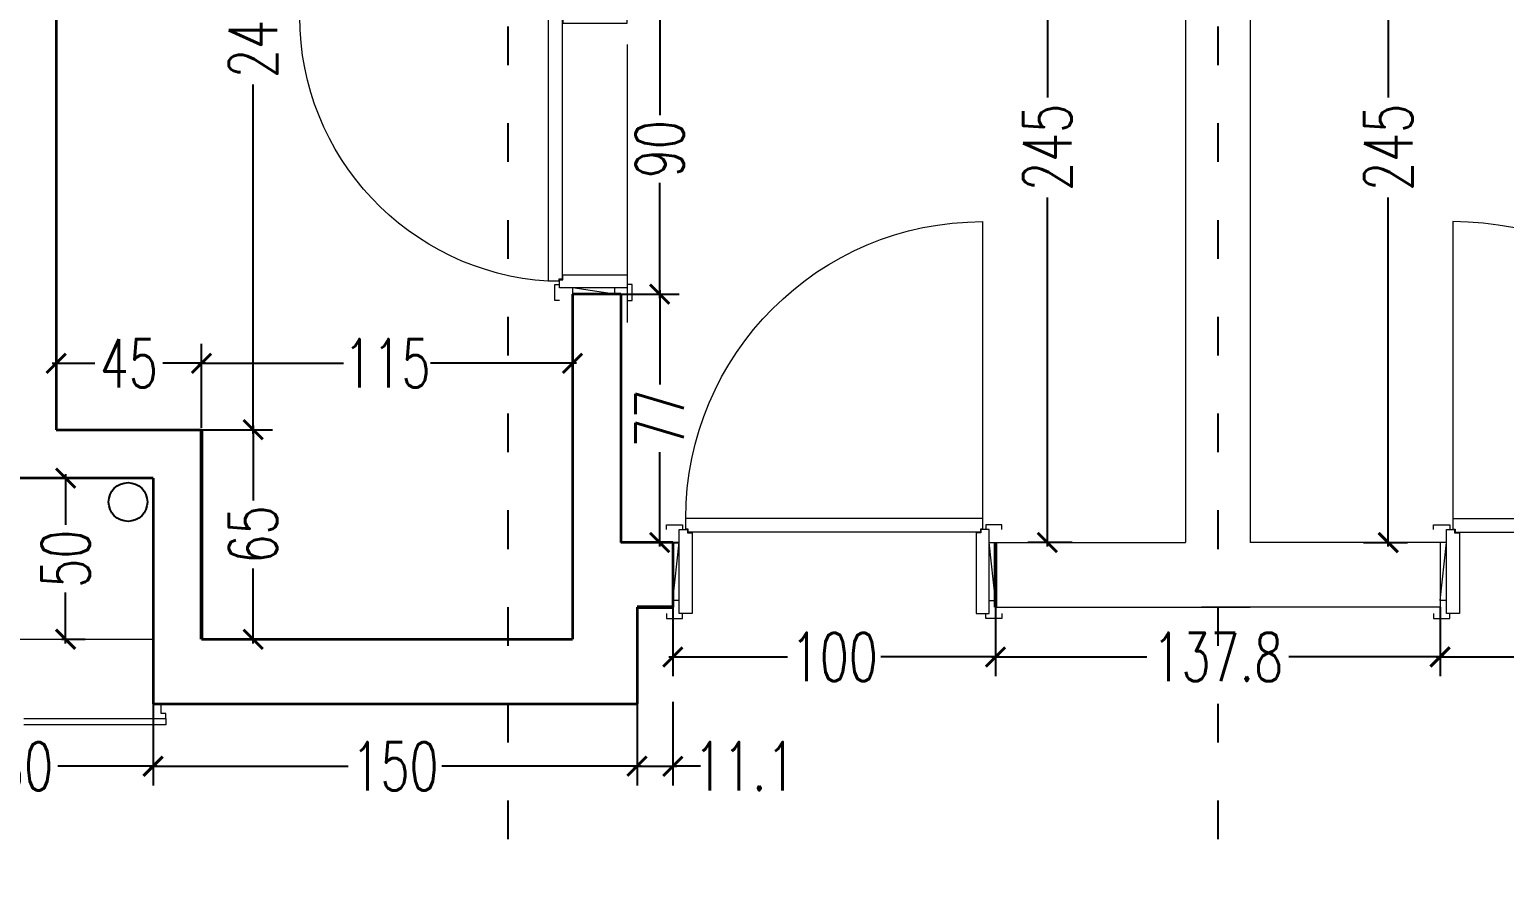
# Model space of a CAD drawing. Header units: centimetres. Extents: x -3207095 to 15275363, y -32656 to 4798027.
# Drawn here: x 698441.8 to 698899, y 4438967.9 to 4439228.7 of the extents above; entities that cross this region are included whole.
import ezdxf

# ---------------------------------------------------------------- set-up
doc = ezdxf.new("R2010")
doc.units = ezdxf.units.CM
doc.linetypes.add('ACAD_ISO03W100', pattern=[30, 12, -18])
doc.linetypes.add('DUZ', pattern=[500, 500])
doc.layers.get('0').update_dxf_attribs({"color": 1, "linetype": 'DUZ'})
doc.layers.add('DIM', color=1, linetype='DUZ')
doc.layers.add('TESİSAT', color=57, linetype='Continuous')
for name, color, linetype, lineweight in [('DUV', 220, 'Continuous', 50), ('DUVAR', 7, 'Continuous', 35), ('iç duvar', 7, 'Continuous', 50), ('KAPEN', 151, 'Continuous', 9)]:
    doc.layers.add(name, color=color, linetype=linetype, lineweight=lineweight)
doc.styles.add('DIM', font='ROMANSTW.SHX', dxfattribs={"width": 0.7})
doc.dimstyles.new('1_100', dxfattribs={"dimtxt": 15, "dimasz": 6, "dimexe": 6, "dimexo": 0, "dimgap": 2, "dimtad": 0, "dimdec": 1, "dimzin": 11, "dimdsep": 46, "dimtxsty": 'DIM', "dimblk": 'ARCHTICK', "dimcen": 3, "dimdle": 1.25, "dimclrt": 2, "dimadec": 0, "dimazin": 0, "dimtfac": 1.25, "dimtdec": 1, "dimtix": 1, "dimtofl": 0, "dimtmove": 1, "dimatfit": 3, "dimldrblk": 'ARCHTICK', "dimfxl": 20, "dimfxlon": 1, "dimtolj": 1, "dimtzin": 0, "dimarcsym": 0})

# ---------------------------------------------------------------- blocks, each defined once
blk = doc.blocks.new('new block')
at = {"layer": 'KAPEN'}
for p, q in [((105202.0528, 48261.8596), (105202.0198, 48261.8596)), ((105202.0528, 48261.8526), (105202.0528, 48261.8596)), ((105202.0628, 48261.8526), (105202.0528, 48261.8526)), ((105202.0628, 48261.0466), (105202.0628, 48261.8526)), ((105202.0528, 48261.0466), (105202.0628, 48261.0466)), ((105202.0528, 48261.0396), (105202.0528, 48261.0466)), ((105201.2498, 48261.0396), (105202.0528, 48261.0396))]:
    blk.add_line(p, q, dxfattribs=at)
for points in [[(105202.0548, 48261.9196), (105202.0398, 48261.9196), (105202.0398, 48261.8696), (105202.0548, 48261.8696)], [(105202.2648, 48261.9196), (105202.2798, 48261.9196), (105202.2798, 48261.8696), (105202.2648, 48261.8696)], [(105202.2248, 48261.8796), (105202.2248, 48261.8996), (105202.0948, 48261.8796), (105202.0948, 48261.8996)], [(105202.0198, 48261.0396), (105202.0198, 48261.8596)], [(105202.0548, 48260.9796), (105202.0398, 48260.9796), (105202.0398, 48261.0296), (105202.0548, 48261.0296)], [(105202.2248, 48261.0196), (105202.2248, 48260.9996), (105202.0948, 48261.0196), (105202.0948, 48260.9996)], [(105202.2648, 48260.9796), (105202.2798, 48260.9796), (105202.2798, 48261.0296), (105202.2648, 48261.0296)]]:
    blk.add_lwpolyline(points, dxfattribs=at)
for points in [[(105202.0548, 48261.8796), (105202.0548, 48261.8546), (105202.0648, 48261.8546), (105202.0648, 48261.8396), (105202.2648, 48261.8396), (105202.2648, 48261.8796)], [(105202.0548, 48261.0196), (105202.0548, 48261.0446), (105202.0648, 48261.0446), (105202.0648, 48261.0596), (105202.2648, 48261.0596), (105202.2648, 48261.0196)]]:
    blk.add_lwpolyline(points, close=True, dxfattribs=at)
blk.add_arc((105202.0715, 48261.0396), 0.8216, 93.6023, 180, dxfattribs=at)
blk = doc.blocks.new('K210')
for p, q in [((0.04, 0.985), (0.04, 0.032)), ((0.96, 0.032), (0.96, 0.065)), ((0.04, 0.032), (0.047, 0.032)), ((0.047, 0.032), (0.047, 0.022)), ((0.047, 0.022), (0.953, 0.022)), ((0.953, 0.032), (0.96, 0.032)), ((0.953, 0.022), (0.953, 0.032))]:
    blk.add_line(p, q)
for points in [[(0.04, 0.065), (0.96, 0.065)], [(-0.02, 0.03), (-0.02, 0.045), (0.03, 0.045), (0.03, 0.03)], [(1.02, 0.03), (1.02, 0.045), (0.97, 0.045), (0.97, 0.03)], [(0.02, -0.19), (0, -0.19), (0.02, -0.01), (0, -0.01)], [(0.98, -0.19), (1, -0.19), (0.98, -0.01), (1, -0.01)], [(-0.02, -0.23), (-0.02, -0.245), (0.03, -0.245), (0.03, -0.23)], [(1.02, -0.23), (1.02, -0.245), (0.97, -0.245), (0.97, -0.23)]]:
    blk.add_lwpolyline(points)
for points in [[(0.02, 0.03), (0.045, 0.03), (0.045, 0.02), (0.06, 0.02), (0.06, -0.23), (0.02, -0.23)], [(0.98, 0.03), (0.955, 0.03), (0.955, 0.02), (0.94, 0.02), (0.94, -0.23), (0.98, -0.23)]]:
    blk.add_lwpolyline(points, close=True)
blk.add_arc((0.04, 0.065), 0.92, 0, 90)
blk = doc.blocks.new('_ArchTick')
at = {"color": 0, "linetype": 'ByBlock', "const_width": 0.15}
blk.add_lwpolyline([(-0.5, -0.5), (0.5, 0.5)], dxfattribs=at)
blk = doc.blocks.new('*D5865')
at = {"layer": 'Defpoints', "color": 0, "linetype": 'Continuous', "lineweight": 5, "transparency": 16777216}
for p in [(698400.1, 4439019.58), (698480.1, 4439019.58), (698480.1, 4439000.23)]:
    blk.add_point(p, dxfattribs=at)
at = {"layer": 'DIM', "color": 0, "linetype": 'Continuous', "lineweight": -2, "transparency": 16777216}
for p, q in [((698400.1, 4439019.58), (698400.1, 4438994.23)), ((698480.1, 4439019.58), (698480.1, 4438994.23)), ((698398.85, 4439000.23), (698429.6, 4439000.23)), ((698481.35, 4439000.23), (698450.6, 4439000.23))]:
    blk.add_line(p, q, dxfattribs=at)
at = {"layer": 'DIM', "color": 0, "linetype": 'Continuous', "lineweight": -2, "transparency": 16777216, "xscale": 6, "yscale": 6, "zscale": 6, "rotation": 180}
blk.add_blockref('_ArchTick', (698400.1, 4439000.23), dxfattribs=at)
at = {"layer": 'DIM', "color": 0, "linetype": 'Continuous', "lineweight": -2, "transparency": 16777216, "xscale": 6, "yscale": 6, "zscale": 6}
blk.add_blockref('_ArchTick', (698480.1, 4439000.23), dxfattribs=at)
at = {"layer": 'DIM', "color": 2, "linetype": 'Continuous', "lineweight": 5, "transparency": 16777216, "insert": (698440.1, 4439000.23), "char_height": 15, "attachment_point": 5, "style": 'DIM'}
blk.add_mtext('\\A1;80', dxfattribs=at)
blk = doc.blocks.new('*D5866')
at = {"layer": 'Defpoints', "color": 0, "linetype": 'Continuous', "lineweight": 5, "transparency": 16777216}
for p in [(698480.1, 4439019.58), (698630.1, 4439019.58), (698630.1, 4439000.23)]:
    blk.add_point(p, dxfattribs=at)
at = {"layer": 'DIM', "color": 0, "linetype": 'Continuous', "lineweight": -2, "transparency": 16777216}
for p, q in [((698480.1, 4439019.58), (698480.1, 4438994.23)), ((698630.1, 4439019.58), (698630.1, 4438994.23)), ((698478.85, 4439000.23), (698540.6, 4439000.23)), ((698631.35, 4439000.23), (698569.6, 4439000.23))]:
    blk.add_line(p, q, dxfattribs=at)
at = {"layer": 'DIM', "color": 0, "linetype": 'Continuous', "lineweight": -2, "transparency": 16777216, "xscale": 6, "yscale": 6, "zscale": 6, "rotation": 180}
blk.add_blockref('_ArchTick', (698480.1, 4439000.23), dxfattribs=at)
at = {"layer": 'DIM', "color": 0, "linetype": 'Continuous', "lineweight": -2, "transparency": 16777216, "xscale": 6, "yscale": 6, "zscale": 6}
blk.add_blockref('_ArchTick', (698630.1, 4439000.23), dxfattribs=at)
at = {"layer": 'DIM', "color": 2, "linetype": 'Continuous', "lineweight": 5, "transparency": 16777216, "insert": (698555.1, 4439000.23), "char_height": 15, "attachment_point": 5, "style": 'DIM'}
blk.add_mtext('\\A1;150', dxfattribs=at)
blk = doc.blocks.new('*D5870')
at = {"layer": 'Defpoints', "color": 0, "linetype": 'Continuous', "lineweight": 5, "transparency": 16777216}
for p in [(698451.72, 4439089.58), (698453.01, 4439089.58), (698451.72, 4439039.58)]:
    blk.add_point(p, dxfattribs=at)
at = {"layer": 'DIM', "color": 0, "linetype": 'Continuous', "lineweight": -2, "transparency": 16777216}
for p, q in [((698451.72, 4439089.58), (698459.01, 4439089.58)), ((698453.01, 4439090.83), (698453.01, 4439075.08)), ((698453.01, 4439038.33), (698453.01, 4439054.08)), ((698451.72, 4439039.58), (698459.01, 4439039.58))]:
    blk.add_line(p, q, dxfattribs=at)
at = {"layer": 'DIM', "color": 0, "linetype": 'Continuous', "lineweight": -2, "transparency": 16777216, "xscale": 6, "yscale": 6, "zscale": 6}
for p, rotation in [((698453.01, 4439089.58), 90), ((698453.01, 4439039.58), 270)]:
    blk.add_blockref('_ArchTick', p, dxfattribs=dict(at, rotation=rotation))
at = {"layer": 'DIM', "color": 2, "linetype": 'Continuous', "lineweight": 5, "transparency": 16777216, "insert": (698453.01, 4439064.58), "char_height": 15, "attachment_point": 5, "rotation": 90, "style": 'DIM'}
blk.add_mtext('\\A1;50', dxfattribs=at)
blk = doc.blocks.new('*D5404')
at = {"layer": 'Defpoints', "color": 0, "linetype": 'Continuous', "lineweight": 5, "transparency": 16777216}
for p in [(698757.27, 4439314.58), (698764.96, 4439314.58), (698764.96, 4439069.58)]:
    blk.add_point(p, dxfattribs=at)
at = {"layer": 'DIM', "color": 0, "linetype": 'Continuous', "lineweight": -2, "transparency": 16777216}
for p, q in [((698764.96, 4439314.58), (698751.27, 4439314.58)), ((698757.27, 4439315.83), (698757.27, 4439207.58)), ((698757.27, 4439068.33), (698757.27, 4439176.58)), ((698764.96, 4439069.58), (698751.27, 4439069.58))]:
    blk.add_line(p, q, dxfattribs=at)
at = {"layer": 'DIM', "color": 0, "linetype": 'Continuous', "lineweight": -2, "transparency": 16777216, "xscale": 6, "yscale": 6, "zscale": 6}
for p, rotation in [((698757.27, 4439314.58), 90), ((698757.27, 4439069.58), 270)]:
    blk.add_blockref('_ArchTick', p, dxfattribs=dict(at, rotation=rotation))
at = {"layer": 'DIM', "color": 2, "linetype": 'Continuous', "lineweight": 5, "transparency": 16777216, "insert": (698757.27, 4439192.08), "char_height": 15, "attachment_point": 5, "rotation": 90, "style": 'DIM'}
blk.add_mtext('\\A1;245', dxfattribs=at)
blk = doc.blocks.new('*D5409')
at = {"layer": 'Defpoints', "color": 0, "linetype": 'Continuous', "lineweight": 5, "transparency": 16777216}
for p in [(698625.1, 4439146.58), (698637.14, 4439146.58), (698625.1, 4439069.58)]:
    blk.add_point(p, dxfattribs=at)
at = {"layer": 'DIM', "color": 0, "linetype": 'Continuous', "lineweight": -2, "transparency": 16777216}
for p, q in [((698625.1, 4439146.58), (698643.14, 4439146.58)), ((698637.14, 4439147.83), (698637.14, 4439118.58)), ((698637.14, 4439068.33), (698637.14, 4439097.58)), ((698625.1, 4439069.58), (698643.14, 4439069.58))]:
    blk.add_line(p, q, dxfattribs=at)
at = {"layer": 'DIM', "color": 0, "linetype": 'Continuous', "lineweight": -2, "transparency": 16777216, "xscale": 6, "yscale": 6, "zscale": 6}
for p, rotation in [((698637.14, 4439146.58), 90), ((698637.14, 4439069.58), 270)]:
    blk.add_blockref('_ArchTick', p, dxfattribs=dict(at, rotation=rotation))
at = {"layer": 'DIM', "color": 2, "linetype": 'Continuous', "lineweight": 5, "transparency": 16777216, "insert": (698637.14, 4439108.08), "char_height": 15, "attachment_point": 5, "rotation": 90, "style": 'DIM'}
blk.add_mtext('\\A1;77', dxfattribs=at)
blk = doc.blocks.new('*D5410')
at = {"layer": 'Defpoints', "color": 0, "linetype": 'Continuous', "lineweight": 5, "transparency": 16777216}
for p in [(698625.1, 4439236.58), (698637.14, 4439236.58), (698625.1, 4439146.58)]:
    blk.add_point(p, dxfattribs=at)
at = {"layer": 'DIM', "color": 0, "linetype": 'Continuous', "lineweight": -2, "transparency": 16777216}
for p, q in [((698625.1, 4439236.58), (698643.14, 4439236.58)), ((698637.14, 4439237.83), (698637.14, 4439202.08)), ((698637.14, 4439145.33), (698637.14, 4439181.08)), ((698625.1, 4439146.58), (698643.14, 4439146.58))]:
    blk.add_line(p, q, dxfattribs=at)
at = {"layer": 'DIM', "color": 0, "linetype": 'Continuous', "lineweight": -2, "transparency": 16777216, "xscale": 6, "yscale": 6, "zscale": 6}
for p, rotation in [((698637.14, 4439236.58), 90), ((698637.14, 4439146.58), 270)]:
    blk.add_blockref('_ArchTick', p, dxfattribs=dict(at, rotation=rotation))
at = {"layer": 'DIM', "color": 2, "linetype": 'Continuous', "lineweight": 5, "transparency": 16777216, "insert": (698637.14, 4439191.58), "char_height": 15, "attachment_point": 5, "rotation": 90, "style": 'DIM'}
blk.add_mtext('\\A1;90', dxfattribs=at)
blk = doc.blocks.new('*D5418')
at = {"layer": 'Defpoints', "color": 0, "linetype": 'Continuous', "lineweight": 5, "transparency": 16777216}
for p in [(698855.24, 4439314.58), (698862.92, 4439314.58), (698855.24, 4439069.58)]:
    blk.add_point(p, dxfattribs=at)
at = {"layer": 'DIM', "color": 0, "linetype": 'Continuous', "lineweight": -2, "transparency": 16777216}
for p, q in [((698855.24, 4439314.58), (698868.92, 4439314.58)), ((698862.92, 4439315.83), (698862.92, 4439207.58)), ((698862.92, 4439068.33), (698862.92, 4439176.58)), ((698855.24, 4439069.58), (698868.92, 4439069.58))]:
    blk.add_line(p, q, dxfattribs=at)
at = {"layer": 'DIM', "color": 0, "linetype": 'Continuous', "lineweight": -2, "transparency": 16777216, "xscale": 6, "yscale": 6, "zscale": 6}
for p, rotation in [((698862.92, 4439314.58), 90), ((698862.92, 4439069.58), 270)]:
    blk.add_blockref('_ArchTick', p, dxfattribs=dict(at, rotation=rotation))
at = {"layer": 'DIM', "color": 2, "linetype": 'Continuous', "lineweight": 5, "transparency": 16777216, "insert": (698862.92, 4439192.08), "char_height": 15, "attachment_point": 5, "rotation": 90, "style": 'DIM'}
blk.add_mtext('\\A1;245', dxfattribs=at)
blk = doc.blocks.new('*D5016')
at = {"layer": 'Defpoints', "color": 0, "linetype": 'Continuous', "lineweight": 5, "transparency": 16777216}
for p in [(698630.1, 4439027.93), (698641.21, 4439028.13), (698641.21, 4439000.23)]:
    blk.add_point(p, dxfattribs=at)
at = {"layer": 'DIM', "color": 0, "linetype": 'Continuous', "lineweight": -2, "transparency": 16777216}
for p, q in [((698630.1, 4439020.23), (698630.1, 4438994.23)), ((698641.21, 4439020.23), (698641.21, 4438994.23)), ((698628.85, 4439000.23), (698642.46, 4439000.23)), ((698649.75, 4439000.23), (698641.21, 4439000.23))]:
    blk.add_line(p, q, dxfattribs=at)
at = {"layer": 'DIM', "color": 0, "linetype": 'Continuous', "lineweight": -2, "transparency": 16777216, "xscale": 6, "yscale": 6, "zscale": 6, "rotation": 180}
blk.add_blockref('_ArchTick', (698630.1, 4439000.23), dxfattribs=at)
at = {"layer": 'DIM', "color": 0, "linetype": 'Continuous', "lineweight": -2, "transparency": 16777216, "xscale": 6, "yscale": 6, "zscale": 6}
blk.add_blockref('_ArchTick', (698641.21, 4439000.23), dxfattribs=at)
at = {"layer": 'DIM', "color": 2, "linetype": 'Continuous', "lineweight": 5, "transparency": 16777216, "insert": (698663.5, 4439000.23), "char_height": 15, "attachment_point": 5, "style": 'DIM'}
blk.add_mtext('\\A1;11.1', dxfattribs=at)
blk = doc.blocks.new('*D5017')
at = {"layer": 'Defpoints', "color": 0, "linetype": 'Continuous', "lineweight": 5, "transparency": 16777216}
for p in [(698741.21, 4439049.58), (698878.99, 4439049.58), (698741.21, 4439034.13)]:
    blk.add_point(p, dxfattribs=at)
at = {"layer": 'DIM', "color": 0, "linetype": 'Continuous', "lineweight": -2, "transparency": 16777216}
for p, q in [((698741.21, 4439049.58), (698741.21, 4439028.13)), ((698878.99, 4439049.58), (698878.99, 4439028.13)), ((698739.96, 4439034.13), (698788.1, 4439034.13)), ((698880.24, 4439034.13), (698832.1, 4439034.13))]:
    blk.add_line(p, q, dxfattribs=at)
at = {"layer": 'DIM', "color": 0, "linetype": 'Continuous', "lineweight": -2, "transparency": 16777216, "xscale": 6, "yscale": 6, "zscale": 6, "rotation": 180}
blk.add_blockref('_ArchTick', (698741.21, 4439034.13), dxfattribs=at)
at = {"layer": 'DIM', "color": 0, "linetype": 'Continuous', "lineweight": -2, "transparency": 16777216, "xscale": 6, "yscale": 6, "zscale": 6}
blk.add_blockref('_ArchTick', (698878.99, 4439034.13), dxfattribs=at)
at = {"layer": 'DIM', "color": 2, "linetype": 'Continuous', "lineweight": 5, "transparency": 16777216, "insert": (698810.1, 4439034.13), "char_height": 15, "attachment_point": 5, "style": 'DIM'}
blk.add_mtext('\\A1;137.8', dxfattribs=at)
blk = doc.blocks.new('*D5018')
at = {"layer": 'Defpoints', "color": 0, "linetype": 'Continuous', "lineweight": 5, "transparency": 16777216}
for p in [(698641.21, 4439049.58), (698741.21, 4439049.58), (698641.21, 4439034.13)]:
    blk.add_point(p, dxfattribs=at)
at = {"layer": 'DIM', "color": 0, "linetype": 'Continuous', "lineweight": -2, "transparency": 16777216}
for p, q in [((698641.21, 4439049.58), (698641.21, 4439028.13)), ((698741.21, 4439049.58), (698741.21, 4439028.13)), ((698639.96, 4439034.13), (698676.71, 4439034.13)), ((698742.46, 4439034.13), (698705.71, 4439034.13))]:
    blk.add_line(p, q, dxfattribs=at)
at = {"layer": 'DIM', "color": 0, "linetype": 'Continuous', "lineweight": -2, "transparency": 16777216, "xscale": 6, "yscale": 6, "zscale": 6, "rotation": 180}
blk.add_blockref('_ArchTick', (698641.21, 4439034.13), dxfattribs=at)
at = {"layer": 'DIM', "color": 0, "linetype": 'Continuous', "lineweight": -2, "transparency": 16777216, "xscale": 6, "yscale": 6, "zscale": 6}
blk.add_blockref('_ArchTick', (698741.21, 4439034.13), dxfattribs=at)
at = {"layer": 'DIM', "color": 2, "linetype": 'Continuous', "lineweight": 5, "transparency": 16777216, "insert": (698691.21, 4439034.13), "char_height": 15, "attachment_point": 5, "style": 'DIM'}
blk.add_mtext('\\A1;100', dxfattribs=at)
blk = doc.blocks.new('*D5020')
at = {"layer": 'Defpoints', "color": 0, "linetype": 'Continuous', "lineweight": 5, "transparency": 16777216}
for p in [(698878.99, 4439049.58), (698978.99, 4439049.58), (698978.99, 4439034.13)]:
    blk.add_point(p, dxfattribs=at)
at = {"layer": 'DIM', "color": 0, "linetype": 'Continuous', "lineweight": -2, "transparency": 16777216}
for p, q in [((698878.99, 4439049.58), (698878.99, 4439028.13)), ((698978.99, 4439049.58), (698978.99, 4439028.13)), ((698877.74, 4439034.13), (698914.49, 4439034.13)), ((698980.24, 4439034.13), (698943.49, 4439034.13))]:
    blk.add_line(p, q, dxfattribs=at)
at = {"layer": 'DIM', "color": 0, "linetype": 'Continuous', "lineweight": -2, "transparency": 16777216, "xscale": 6, "yscale": 6, "zscale": 6, "rotation": 180}
blk.add_blockref('_ArchTick', (698878.99, 4439034.13), dxfattribs=at)
at = {"layer": 'DIM', "color": 0, "linetype": 'Continuous', "lineweight": -2, "transparency": 16777216, "xscale": 6, "yscale": 6, "zscale": 6}
blk.add_blockref('_ArchTick', (698978.99, 4439034.13), dxfattribs=at)
at = {"layer": 'DIM', "color": 2, "linetype": 'Continuous', "lineweight": 5, "transparency": 16777216, "insert": (698928.99, 4439034.13), "char_height": 15, "attachment_point": 5, "style": 'DIM'}
blk.add_mtext('\\A1;100', dxfattribs=at)
blk = doc.blocks.new('*D5059')
at = {"layer": 'Defpoints', "color": 0, "linetype": 'Continuous', "lineweight": 5, "transparency": 16777216}
for p in [(698495.1, 4439125.16), (698450.1, 4439104.58), (698495.1, 4439104.58)]:
    blk.add_point(p, dxfattribs=at)
at = {"layer": 'DIM', "color": 0, "linetype": 'Continuous', "lineweight": -2, "transparency": 16777216}
for p, q in [((698450.1, 4439105.16), (698450.1, 4439131.16)), ((698495.1, 4439105.16), (698495.1, 4439131.16)), ((698448.85, 4439125.16), (698462.1, 4439125.16)), ((698496.35, 4439125.16), (698483.1, 4439125.16))]:
    blk.add_line(p, q, dxfattribs=at)
at = {"layer": 'DIM', "color": 0, "linetype": 'Continuous', "lineweight": -2, "transparency": 16777216, "xscale": 6, "yscale": 6, "zscale": 6, "rotation": 180}
blk.add_blockref('_ArchTick', (698450.1, 4439125.16), dxfattribs=at)
at = {"layer": 'DIM', "color": 0, "linetype": 'Continuous', "lineweight": -2, "transparency": 16777216, "xscale": 6, "yscale": 6, "zscale": 6}
blk.add_blockref('_ArchTick', (698495.1, 4439125.16), dxfattribs=at)
at = {"layer": 'DIM', "color": 2, "linetype": 'Continuous', "lineweight": 5, "transparency": 16777216, "insert": (698472.6, 4439125.16), "char_height": 15, "attachment_point": 5, "style": 'DIM'}
blk.add_mtext('\\A1;45', dxfattribs=at)
blk = doc.blocks.new('*D5060')
at = {"layer": 'Defpoints', "color": 0, "linetype": 'Continuous', "lineweight": 5, "transparency": 16777216}
for p in [(698610.1, 4439125.16), (698495.1, 4439104.58), (698610.1, 4439104.58)]:
    blk.add_point(p, dxfattribs=at)
at = {"layer": 'DIM', "color": 0, "linetype": 'Continuous', "lineweight": -2, "transparency": 16777216}
for p, q in [((698495.1, 4439105.16), (698495.1, 4439131.16)), ((698610.1, 4439105.16), (698610.1, 4439131.16)), ((698493.85, 4439125.16), (698539.1, 4439125.16)), ((698611.35, 4439125.16), (698566.1, 4439125.16))]:
    blk.add_line(p, q, dxfattribs=at)
at = {"layer": 'DIM', "color": 0, "linetype": 'Continuous', "lineweight": -2, "transparency": 16777216, "xscale": 6, "yscale": 6, "zscale": 6, "rotation": 180}
blk.add_blockref('_ArchTick', (698495.1, 4439125.16), dxfattribs=at)
at = {"layer": 'DIM', "color": 0, "linetype": 'Continuous', "lineweight": -2, "transparency": 16777216, "xscale": 6, "yscale": 6, "zscale": 6}
blk.add_blockref('_ArchTick', (698610.1, 4439125.16), dxfattribs=at)
at = {"layer": 'DIM', "color": 2, "linetype": 'Continuous', "lineweight": 5, "transparency": 16777216, "insert": (698552.6, 4439125.16), "char_height": 15, "attachment_point": 5, "style": 'DIM'}
blk.add_mtext('\\A1;115', dxfattribs=at)
blk = doc.blocks.new('*D5061')
at = {"layer": 'Defpoints', "color": 0, "linetype": 'Continuous', "lineweight": 5, "transparency": 16777216}
for p in [(698495.1, 4439104.58), (698511.11, 4439104.58), (698495.1, 4439039.58)]:
    blk.add_point(p, dxfattribs=at)
at = {"layer": 'DIM', "color": 0, "linetype": 'Continuous', "lineweight": -2, "transparency": 16777216}
for p, q in [((698495.1, 4439104.58), (698517.11, 4439104.58)), ((698511.11, 4439105.83), (698511.11, 4439082.58)), ((698511.11, 4439038.33), (698511.11, 4439061.58)), ((698495.1, 4439039.58), (698517.11, 4439039.58))]:
    blk.add_line(p, q, dxfattribs=at)
at = {"layer": 'DIM', "color": 0, "linetype": 'Continuous', "lineweight": -2, "transparency": 16777216, "xscale": 6, "yscale": 6, "zscale": 6}
for p, rotation in [((698511.11, 4439104.58), 90), ((698511.11, 4439039.58), 270)]:
    blk.add_blockref('_ArchTick', p, dxfattribs=dict(at, rotation=rotation))
at = {"layer": 'DIM', "color": 2, "linetype": 'Continuous', "lineweight": 5, "transparency": 16777216, "insert": (698511.11, 4439072.08), "char_height": 15, "attachment_point": 5, "rotation": 90, "style": 'DIM'}
blk.add_mtext('\\A1;65', dxfattribs=at)
blk = doc.blocks.new('*D5062')
at = {"layer": 'Defpoints', "color": 0, "linetype": 'Continuous', "lineweight": 5, "transparency": 16777216}
for p in [(698495.1, 4439349.58), (698511.11, 4439349.58), (698495.1, 4439104.58)]:
    blk.add_point(p, dxfattribs=at)
at = {"layer": 'DIM', "color": 0, "linetype": 'Continuous', "lineweight": -2, "transparency": 16777216}
for p, q in [((698511.11, 4439350.83), (698511.11, 4439242.58)), ((698495.1, 4439349.58), (698517.11, 4439349.58)), ((698511.11, 4439103.33), (698511.11, 4439211.58)), ((698495.1, 4439104.58), (698517.11, 4439104.58))]:
    blk.add_line(p, q, dxfattribs=at)
at = {"layer": 'DIM', "color": 0, "linetype": 'Continuous', "lineweight": -2, "transparency": 16777216, "xscale": 6, "yscale": 6, "zscale": 6}
for p, rotation in [((698511.11, 4439349.58), 90), ((698511.11, 4439104.58), 270)]:
    blk.add_blockref('_ArchTick', p, dxfattribs=dict(at, rotation=rotation))
at = {"layer": 'DIM', "color": 2, "linetype": 'Continuous', "lineweight": 5, "transparency": 16777216, "insert": (698511.11, 4439227.08), "char_height": 15, "attachment_point": 5, "rotation": 90, "style": 'DIM'}
blk.add_mtext('\\A1;245', dxfattribs=at)

msp = doc.modelspace()

# ---------------------------------------------------------------- linework, layer by layer
at = {"color": 232, "linetype": 'ACAD_ISO03W100'}
for p, q in [((698590.1, 4439979.58), (698590.1, 4436849.58)), ((698810.1, 4439979.58), (698810.1, 4436849.58))]:
    msp.add_line(p, q, dxfattribs=at)
at = {"layer": 'DUV'}
for p, q in [((698495.1, 4439104.58), (698495.1, 4439039.58)), ((698741.21, 4439069.58), (698741.21, 4439049.58)), ((698641.21, 4439049.58), (698630.1, 4439049.58))]:
    msp.add_line(p, q, dxfattribs=at)
at = {"layer": 'DUVAR'}
for p, q in [((698450.1, 4439349.58), (698450.1, 4439104.58)), ((698610.1, 4439146.58), (698610.1, 4439039.58)), ((698625.1, 4439146.58), (698610.1, 4439146.58)), ((698625.1, 4439146.58), (698625.1, 4439069.58)), ((698450.1, 4439104.58), (698495.1, 4439104.58)), ((698495.1, 4439104.58), (698495.1, 4439039.58)), ((698480.1, 4439089.58), (698400.1, 4439089.58)), ((698480.1, 4439089.58), (698480.1, 4439019.58)), ((698641.21, 4439069.58), (698625.1, 4439069.58)), ((698641.21, 4439069.58), (698641.21, 4439049.58)), ((698630.1, 4439049.58), (698630.1, 4439019.58)), ((698630.1, 4439049.58), (698641.21, 4439049.58)), ((698495.1, 4439039.58), (698610.1, 4439039.58)), ((698480.1, 4439019.58), (698630.1, 4439019.58))]:
    msp.add_line(p, q, dxfattribs=at)
at = {"layer": 'iç duvar', "color": 7, "lineweight": 18}
for p, q in [((698800.1, 4439314.58), (698800.1, 4439069.58)), ((698820.1, 4439314.58), (698820.1, 4439069.58)), ((698741.21, 4439069.58), (698800.1, 4439069.58)), ((698878.99, 4439069.58), (698820.1, 4439069.58)), ((698878.99, 4439069.58), (698878.99, 4439049.58)), ((698741.21, 4439049.58), (698820.1, 4439049.58)), ((698878.99, 4439049.58), (698805.1, 4439049.58))]:
    msp.add_line(p, q, dxfattribs=at)
at = {"layer": 'KAPEN'}
for p, q in [((698627.1, 4439137.84), (698627.1, 4439224.04)), ((698400.1, 4439039.58), (698480.1, 4439039.58))]:
    msp.add_line(p, q, dxfattribs=at)
msp.add_lwpolyline([(698480.1, 4439015.08), (698484.1, 4439015.08), (698484.1, 4439016.58), (698482.6, 4439016.58), (698482.6, 4439019.58), (698480.1, 4439019.58), (698480.1, 4439015.08)], close=True, dxfattribs=at)
msp.add_lwpolyline([(698480.1, 4439015.08), (698484.1, 4439015.08), (698484.1, 4439016.58), (698482.6, 4439016.58), (698482.6, 4439019.58), (698480.1, 4439019.58), (698480.1, 4439015.08)], close=True, dxfattribs=at)
msp.add_lwpolyline([(698440.1, 4439015.08), (698484.1, 4439015.08), (698484.1, 4439013.08), (698440.1, 4439013.08)], dxfattribs=at)
at = {"layer": 'TESİSAT', "color": 8}
msp.add_circle((698472.34, 4439082.15), 6, dxfattribs=at)

# ---------------------------------------------------------------- block references
at = {"xscale": -99.999999999621, "yscale": 99.999999999621, "zscale": 99.999999999621, "rotation": 180}
msp.add_blockref('new block', (-9821599.39, 9265336.54), dxfattribs=at)
at = {"layer": 'KAPEN', "yscale": 99.999999999621, "zscale": 99.999999999621}
for p, xscale in [((698741.21, 4439070.58), -99.999999999621), ((698878.99, 4439070.58), 99.999999999621)]:
    msp.add_blockref('K210', p, dxfattribs=dict(at, xscale=xscale))

# ---------------------------------------------------------------- dimensions: what is measured, and where the dimension line sits
at = {"layer": 'DIM', "linetype": 'Continuous', "lineweight": 5}
for base, p1, p2, angle, picture, middle in [((698511.11, 4439349.58), (698495.1, 4439104.58), (698495.1, 4439349.58), 90, '*D5062', (698511.11, 4439227.08)), ((698757.27, 4439314.58), (698764.96, 4439069.58), (698764.96, 4439314.58), 90, '*D5404', (698757.27, 4439192.08)), ((698862.92, 4439314.58), (698855.24, 4439069.58), (698855.24, 4439314.58), 90, '*D5418', (698862.92, 4439192.08)), ((698637.14, 4439236.58), (698625.1, 4439146.58), (698625.1, 4439236.58), 90, '*D5410', (698637.14, 4439191.58)), ((698637.14, 4439146.58), (698625.1, 4439069.58), (698625.1, 4439146.58), 90, '*D5409', (698637.14, 4439108.08)), ((698495.1, 4439125.16), (698450.1, 4439104.58), (698495.1, 4439104.58), 180, '*D5059', (698472.6, 4439125.16)), ((698610.1, 4439125.16), (698495.1, 4439104.58), (698610.1, 4439104.58), 180, '*D5060', (698552.6, 4439125.16)), ((698511.11, 4439104.58), (698495.1, 4439039.58), (698495.1, 4439104.58), 90, '*D5061', (698511.11, 4439072.08)), ((698453.01, 4439089.58), (698451.72, 4439039.58), (698451.72, 4439089.58), 90, '*D5870', (698453.01, 4439064.58)), ((698641.21, 4439034.13), (698741.21, 4439049.58), (698641.21, 4439049.58), 180, '*D5018', (698691.21, 4439034.13)), ((698741.21, 4439034.13), (698878.99, 4439049.58), (698741.21, 4439049.58), 180, '*D5017', (698810.1, 4439034.13))]:
    dim = msp.add_linear_dim(base=base, p1=p1, p2=p2, angle=angle, dimstyle='1_100', dxfattribs=at)
    dim.commit()
    dim.dimension.update_dxf_attribs({"geometry": picture, "text_midpoint": middle})
for base, p1, p2, picture, middle in [((698978.99, 4439034.13), (698878.99, 4439049.58), (698978.99, 4439049.58), '*D5020', (698928.99, 4439034.13)), ((698480.1, 4439000.23), (698400.1, 4439019.58), (698480.1, 4439019.58), '*D5865', (698440.1, 4439000.23)), ((698630.1, 4439000.23), (698480.1, 4439019.58), (698630.1, 4439019.58), '*D5866', (698555.1, 4439000.23))]:
    dim = msp.add_linear_dim(base=base, p1=p1, p2=p2, dimstyle='1_100', dxfattribs=at)
    dim.commit()
    dim.dimension.update_dxf_attribs({"geometry": picture, "text_midpoint": middle})
dim = msp.add_linear_dim(base=(698641.21, 4439000.23), p1=(698630.1, 4439027.93), p2=(698641.21, 4439028.13), angle=180, dimstyle='1_100', dxfattribs=at)
dim.commit()
dim.dimension.update_dxf_attribs({"geometry": '*D5016', "text_midpoint": (698663.5, 4439000.23), "dimtype": 160})

doc.saveas('drawing.dxf')
